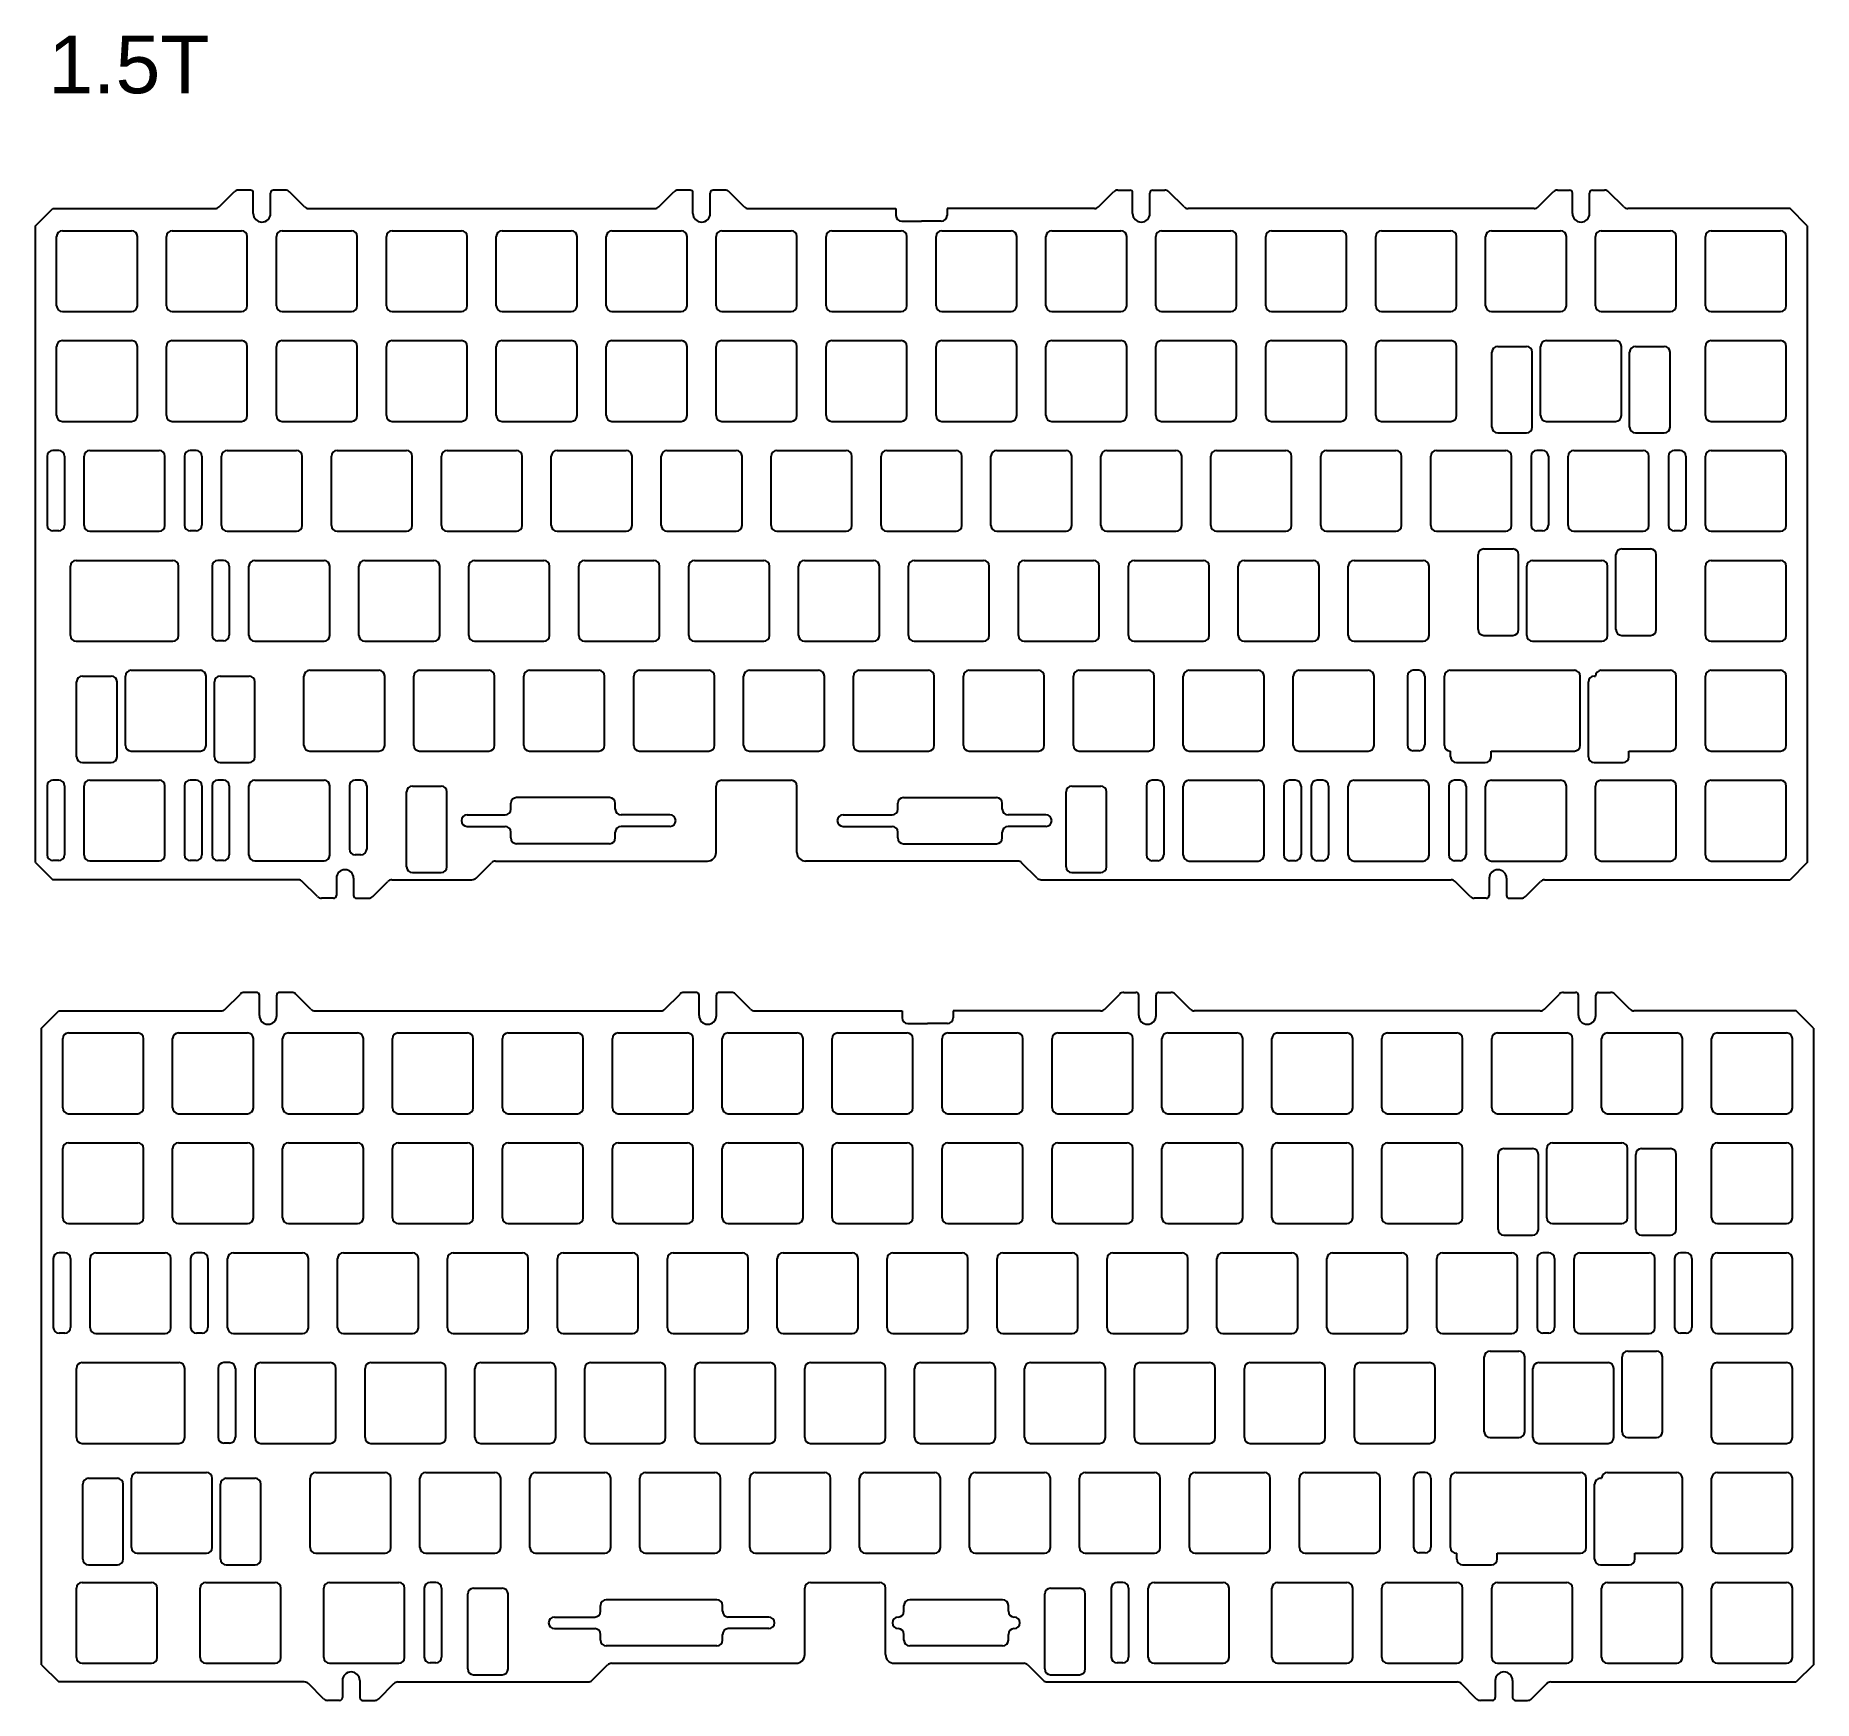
# Model space of a CAD drawing. Header units: millimetres. Extents: x 417 to 725, y 108 to 397.
import ezdxf

# ---------------------------------------------------------------- set-up
doc = ezdxf.new("R2010")
doc.units = ezdxf.units.MM
doc.linetypes.add('CENTER', pattern=[2, 1.25, -0.25, 0.25, -0.25])
doc.layers.add('보강판1.5t', color=150, linetype='Continuous')
doc.styles.get("Standard").update_dxf_attribs({"font": 'arial.ttf'})

# ---------------------------------------------------------------- blocks, each defined once
blk = doc.blocks.new('스위치 구멍')
at = {"layer": '보강판1.5t'}
for p, q in [((1, 0.5), (13, 0.5)), ((0, -12.5), (0, -0.5)), ((14, -12.5), (14, -0.5)), ((1, -13.5), (13, -13.5))]:
    blk.add_line(p, q, dxfattribs=at)
for centre, start, end in [((1, -0.5), 90, 180), ((13, -0.5), 0, 90), ((1, -12.5), 180, 270), ((13, -12.5), 270, 0)]:
    blk.add_arc(centre, 1, start, end, dxfattribs=at)
blk = doc.blocks.new('스테빌 구멍')
at = {"layer": '보강판1.5t'}
for p, q in [((1, 0.5), (6, 0.5)), ((0, -13.5), (0, -0.5)), ((7, -13.5), (7, -0.5)), ((1, -14.5), (6, -14.5))]:
    blk.add_line(p, q, dxfattribs=at)
for centre, start, end in [((1, -0.5), 90, 180), ((6, -0.5), 360, 90), ((1, -13.5), 180, 270), ((6, -13.5), 270, 360)]:
    blk.add_arc(centre, 1, start, end, dxfattribs=at)
blk = doc.blocks.new('switch hole')
for p, q in [((1, 0), (13, 0)), ((0, -13), (0, -1)), ((14, -13), (14, -1)), ((1, -14), (13, -14))]:
    blk.add_line(p, q)
for centre, start, end in [((1, -1), 90, 180), ((13, -1), 0, 90), ((1, -13), 180, 270), ((13, -13), 270, 0)]:
    blk.add_arc(centre, 1, start, end)

msp = doc.modelspace()

# ---------------------------------------------------------------- linework, layer by layer
at = {"layer": '보강판1.5t'}
for p, q in [((449.12, 367.34), (451.73, 369.95)), ((454.53, 370.25), (452.44, 370.25)), ((455.03, 366.22), (455.03, 369.75)), ((458.03, 366.22), (458.03, 369.75)), ((460.61, 370.25), (458.53, 370.25)), ((463.93, 367.34), (461.32, 369.95)), ((525.32, 367.34), (527.93, 369.95)), ((530.73, 370.25), (528.64, 370.25)), ((531.23, 366.22), (531.23, 369.75)), ((534.23, 366.22), (534.23, 369.75)), ((536.81, 370.25), (534.73, 370.25)), ((540.13, 367.34), (537.52, 369.95)), ((601.52, 367.34), (604.13, 369.95)), ((604.84, 370.25), (606.93, 370.25)), ((607.43, 366.22), (607.43, 369.75)), ((610.43, 366.22), (610.43, 369.75)), ((610.93, 370.25), (613.01, 370.25)), ((616.33, 367.34), (613.72, 369.95)), ((677.72, 367.34), (680.33, 369.95)), ((681.04, 370.25), (683.13, 370.25)), ((683.63, 366.22), (683.63, 369.75)), ((686.63, 366.22), (686.63, 369.75)), ((687.13, 370.25), (689.21, 370.25)), ((692.53, 367.34), (689.92, 369.95)), ((417.3, 364.05), (420.3, 367.05)), ((420.3, 367.05), (448.41, 367.05)), ((464.64, 367.05), (524.61, 367.05)), ((540.84, 367.05), (566.4, 367.05)), ((566.4, 367.05), (566.4, 365.85)), ((575.26, 367.05), (575.26, 365.85)), ((600.81, 367.05), (575.26, 367.05)), ((677.01, 367.05), (617.04, 367.05)), ((721.35, 367.05), (693.24, 367.05)), ((724.35, 364.05), (721.35, 367.05)), ((417.3, 253.72), (417.3, 364.05)), ((567.4, 364.85), (570.83, 364.85)), ((574.26, 364.85), (570.83, 364.85)), ((724.35, 364.05), (724.35, 253.72)), ((419.31, 324.12), (419.31, 312.18)), ((421.31, 325.12), (420.31, 325.12)), ((422.31, 324.12), (422.31, 312.18)), ((443.12, 324.12), (443.12, 312.18)), ((445.12, 325.12), (444.12, 325.12)), ((446.12, 324.12), (446.12, 312.18)), ((676.48, 324.12), (676.48, 312.18)), ((678.48, 325.12), (677.48, 325.12)), ((679.48, 324.12), (679.48, 312.18)), ((700.3, 324.12), (700.3, 312.18)), ((702.3, 325.12), (701.3, 325.12)), ((703.3, 324.12), (703.3, 312.18)), ((417.3, 320.12), (417.3, 320.12)), ((421.31, 311.18), (420.31, 311.18)), ((445.12, 311.18), (444.12, 311.18)), ((678.48, 311.18), (677.48, 311.18)), ((702.3, 311.18), (701.3, 311.18)), ((423.33, 293.07), (423.33, 305.07)), ((424.33, 306.07), (441.1, 306.07)), ((442.1, 293.07), (442.1, 305.07)), ((447.88, 305.07), (447.88, 293.13)), ((449.88, 306.07), (448.88, 306.07)), ((450.88, 305.07), (450.88, 293.13)), ((424.33, 292.07), (441.1, 292.07)), ((449.88, 292.13), (448.88, 292.13)), ((657.05, 287.02), (656.05, 287.02)), ((662.46, 287.02), (683.98, 287.02)), ((688.65, 287.02), (700.65, 287.02)), ((655.05, 286.02), (655.05, 274.08)), ((658.05, 286.02), (658.05, 274.08)), ((661.46, 274.02), (661.46, 286.02)), ((684.98, 274.02), (684.98, 286.02)), ((686.42, 272.02), (686.42, 285.02)), ((687.42, 286.02), (687.65, 286.02)), ((701.65, 274.02), (701.65, 286.02)), ((657.05, 273.08), (656.05, 273.08)), ((662.46, 273.02), (662.54, 273.02)), ((662.54, 272.02), (662.54, 273.02)), ((669.54, 273.02), (683.98, 273.02)), ((669.54, 272.02), (669.54, 273.02)), ((693.42, 273.02), (700.65, 273.02)), ((693.42, 272.02), (693.42, 273.02)), ((663.54, 271.02), (668.54, 271.02)), ((687.42, 271.02), (692.42, 271.02)), ((419.31, 266.99), (419.31, 255.05)), ((421.31, 267.99), (420.31, 267.99)), ((422.31, 266.99), (422.31, 255.05)), ((443.12, 266.99), (443.12, 255.05)), ((445.12, 267.99), (444.12, 267.99)), ((446.12, 266.99), (446.12, 255.05)), ((447.88, 266.99), (447.88, 255.05)), ((449.88, 267.99), (448.88, 267.99)), ((450.88, 266.99), (450.88, 255.05)), ((471.7, 266.99), (471.7, 256.05)), ((473.7, 267.99), (472.7, 267.99)), ((474.7, 266.99), (474.7, 256.05)), ((535.25, 255.47), (535.25, 266.97)), ((536.25, 267.97), (548.25, 267.97)), ((549.25, 255.47), (549.25, 266.97)), ((609.81, 266.97), (609.81, 255.03)), ((611.81, 267.97), (610.81, 267.97)), ((612.81, 266.97), (612.81, 255.03)), ((633.62, 266.97), (633.62, 255.03)), ((635.62, 267.97), (634.62, 267.97)), ((636.62, 266.97), (636.62, 255.03)), ((638.38, 266.97), (638.38, 255.03)), ((640.38, 267.97), (639.38, 267.97)), ((641.38, 266.97), (641.38, 255.03)), ((662.2, 266.97), (662.2, 255.03)), ((664.2, 267.97), (663.2, 267.97)), ((665.2, 266.97), (665.2, 255.03)), ((492.1, 261.97), (498.67, 261.97)), ((499.67, 262.97), (499.67, 263.97)), ((516.77, 264.97), (500.67, 264.97)), ((517.77, 262.97), (517.77, 263.97)), ((527.25, 261.97), (518.77, 261.97)), ((557.25, 261.97), (565.73, 261.97)), ((566.73, 262.97), (566.73, 263.97)), ((567.73, 264.97), (583.83, 264.97)), ((584.83, 262.97), (584.83, 263.97)), ((592.4, 261.97), (585.83, 261.97)), ((492.1, 259.97), (498.67, 259.97)), ((499.67, 257.97), (499.67, 258.97)), ((517.77, 257.97), (517.77, 258.97)), ((527.25, 259.97), (518.77, 259.97)), ((557.25, 259.97), (565.73, 259.97)), ((566.73, 257.97), (566.73, 258.97)), ((584.83, 257.97), (584.83, 258.97)), ((592.4, 259.97), (585.83, 259.97)), ((516.77, 256.97), (500.67, 256.97)), ((567.73, 256.97), (583.83, 256.97)), ((417.3, 253.72), (420.3, 250.72)), ((421.31, 254.05), (420.31, 254.05)), ((445.12, 254.05), (444.12, 254.05)), ((449.88, 254.05), (448.88, 254.05)), ((473.7, 255.05), (472.7, 255.05)), ((493.64, 251.01), (496.31, 253.68)), ((497.02, 253.97), (533.75, 253.97)), ((587.49, 253.97), (550.75, 253.97)), ((590.86, 251.01), (588.19, 253.68)), ((611.81, 254.03), (610.81, 254.03)), ((635.62, 254.03), (634.62, 254.03)), ((640.38, 254.03), (639.38, 254.03)), ((664.2, 254.03), (663.2, 254.03)), ((724.35, 253.72), (721.35, 250.72)), ((462.82, 250.72), (420.3, 250.72)), ((466.14, 247.81), (463.53, 250.42)), ((469.43, 250.97), (469.43, 248.02)), ((472.43, 250.97), (472.43, 248.02)), ((475.73, 247.81), (478.34, 250.42)), ((479.05, 250.72), (492.93, 250.72)), ((591.57, 250.72), (662.61, 250.72)), ((665.93, 247.81), (663.31, 250.42)), ((669.22, 250.97), (669.22, 248.02)), ((672.22, 250.97), (672.22, 248.02)), ((675.51, 247.81), (678.13, 250.42)), ((678.83, 250.72), (721.35, 250.72)), ((468.93, 247.52), (466.85, 247.52)), ((472.93, 247.52), (475.02, 247.52)), ((668.72, 247.52), (666.63, 247.52)), ((672.72, 247.52), (674.81, 247.52)), ((455.59, 231.21), (453.5, 231.21)), ((461.67, 231.21), (459.59, 231.21)), ((531.79, 231.21), (529.7, 231.21)), ((537.87, 231.21), (535.79, 231.21)), ((605.9, 231.21), (607.99, 231.21)), ((611.99, 231.21), (614.07, 231.21)), ((682.1, 231.21), (684.19, 231.21)), ((688.19, 231.21), (690.27, 231.21)), ((418.36, 225.01), (421.36, 228.01)), ((421.36, 228.01), (449.47, 228.01)), ((450.18, 228.3), (452.79, 230.92)), ((456.09, 227.18), (456.09, 230.71)), ((459.09, 227.18), (459.09, 230.71)), ((464.99, 228.3), (462.38, 230.92)), ((465.7, 228.01), (525.67, 228.01)), ((526.38, 228.3), (528.99, 230.92)), ((532.29, 227.18), (532.29, 230.71)), ((535.29, 227.18), (535.29, 230.71)), ((541.19, 228.3), (538.58, 230.92)), ((541.9, 228.01), (567.46, 228.01)), ((567.46, 228.01), (567.46, 226.81)), ((576.32, 228.01), (576.32, 226.81)), ((601.87, 228.01), (576.32, 228.01)), ((602.58, 228.3), (605.19, 230.92)), ((608.49, 227.18), (608.49, 230.71)), ((611.49, 227.18), (611.49, 230.71)), ((617.39, 228.3), (614.78, 230.92)), ((678.07, 228.01), (618.1, 228.01)), ((678.78, 228.3), (681.39, 230.92)), ((684.69, 227.18), (684.69, 230.71)), ((687.69, 227.18), (687.69, 230.71)), ((693.59, 228.3), (690.98, 230.92)), ((722.41, 228.01), (694.3, 228.01)), ((725.41, 225.01), (722.41, 228.01)), ((418.36, 114.68), (418.36, 225.01)), ((568.46, 225.81), (571.89, 225.81)), ((575.32, 225.81), (571.89, 225.81)), ((725.41, 225.01), (725.41, 114.68)), ((420.37, 185.08), (420.37, 173.14)), ((422.37, 186.08), (421.37, 186.08)), ((423.37, 185.08), (423.37, 173.14)), ((444.18, 185.08), (444.18, 173.14)), ((446.18, 186.08), (445.18, 186.08)), ((447.18, 185.08), (447.18, 173.14)), ((677.54, 185.08), (677.54, 173.14)), ((679.54, 186.08), (678.54, 186.08)), ((680.54, 185.08), (680.54, 173.14)), ((701.36, 185.08), (701.36, 173.14)), ((703.36, 186.08), (702.36, 186.08)), ((704.36, 185.08), (704.36, 173.14)), ((418.36, 181.08), (418.36, 181.08)), ((422.37, 172.14), (421.37, 172.14)), ((446.18, 172.14), (445.18, 172.14)), ((679.54, 172.14), (678.54, 172.14)), ((703.36, 172.14), (702.36, 172.14)), ((425.39, 167.03), (442.16, 167.03)), ((450.94, 167.03), (449.94, 167.03)), ((424.39, 154.03), (424.39, 166.03)), ((443.16, 154.03), (443.16, 166.03)), ((448.94, 166.03), (448.94, 154.09)), ((451.94, 166.03), (451.94, 154.09)), ((425.39, 153.03), (442.16, 153.03)), ((450.94, 153.09), (449.94, 153.09)), ((658.11, 147.98), (657.11, 147.98)), ((663.52, 147.98), (685.04, 147.98)), ((689.71, 147.98), (701.71, 147.98)), ((656.11, 146.98), (656.11, 135.04)), ((659.11, 146.98), (659.11, 135.04)), ((662.52, 134.98), (662.52, 146.98)), ((686.04, 134.98), (686.04, 146.98)), ((687.48, 132.98), (687.48, 145.98)), ((688.48, 146.98), (688.71, 146.98)), ((702.71, 134.98), (702.71, 146.98)), ((658.11, 134.04), (657.11, 134.04)), ((663.52, 133.98), (663.61, 133.98)), ((663.61, 132.98), (663.61, 133.98)), ((670.61, 133.98), (685.04, 133.98)), ((670.61, 132.98), (670.61, 133.98)), ((694.48, 133.98), (701.71, 133.98)), ((694.48, 132.98), (694.48, 133.98)), ((664.61, 131.98), (669.61, 131.98)), ((688.48, 131.98), (693.48, 131.98)), ((484.66, 127.93), (484.66, 115.99)), ((486.66, 128.93), (485.66, 128.93)), ((487.66, 127.93), (487.66, 115.99)), ((550.6, 116.43), (550.6, 127.93)), ((551.6, 128.93), (563.6, 128.93)), ((564.6, 116.43), (564.6, 127.93)), ((603.72, 127.93), (603.72, 115.99)), ((605.72, 128.93), (604.72, 128.93)), ((606.72, 127.93), (606.72, 115.99)), ((515.21, 123.93), (515.21, 124.93)), ((535.36, 125.93), (516.21, 125.93)), ((536.36, 123.93), (536.36, 124.93)), ((567.79, 123.93), (567.79, 124.93)), ((584.89, 125.93), (568.79, 125.93)), ((585.89, 123.93), (585.89, 124.93)), ((507.21, 122.93), (514.21, 122.93)), ((507.21, 120.93), (514.21, 120.93)), ((544.36, 122.93), (537.36, 122.93)), ((544.36, 120.93), (537.36, 120.93)), ((515.21, 118.93), (515.21, 119.93)), ((535.36, 117.93), (516.21, 117.93)), ((536.36, 118.93), (536.36, 119.93)), ((567.79, 118.93), (567.79, 119.93)), ((584.89, 117.93), (568.79, 117.93)), ((585.89, 118.93), (585.89, 119.93)), ((418.36, 114.68), (421.36, 111.68)), ((486.66, 114.99), (485.66, 114.99)), ((513.75, 111.97), (516.42, 114.64)), ((517.13, 114.93), (549.1, 114.93)), ((566.1, 114.93), (588.55, 114.93)), ((589.25, 114.64), (591.92, 111.97)), ((605.72, 114.99), (604.72, 114.99)), ((725.41, 114.68), (722.41, 111.68)), ((463.88, 111.68), (421.36, 111.68)), ((467.2, 108.77), (464.59, 111.39)), ((470.49, 111.93), (470.49, 108.98)), ((473.49, 111.93), (473.49, 108.98)), ((476.79, 108.77), (479.4, 111.39)), ((480.11, 111.68), (513.04, 111.68)), ((592.63, 111.68), (663.67, 111.68)), ((666.99, 108.77), (664.37, 111.39)), ((670.28, 111.93), (670.28, 108.98)), ((673.28, 111.93), (673.28, 108.98)), ((676.57, 108.77), (679.19, 111.39)), ((679.89, 111.68), (722.41, 111.68)), ((469.99, 108.48), (467.91, 108.48)), ((473.99, 108.48), (476.08, 108.48)), ((669.78, 108.48), (667.69, 108.48)), ((673.78, 108.48), (675.87, 108.48))]:
    msp.add_line(p, q, dxfattribs=at)
for centre, radius, start, end in [((452.44, 369.25), 1, 90, 135), ((454.53, 369.75), 0.5, 360, 90), ((458.53, 369.75), 0.5, 90, 180), ((460.61, 369.25), 1, 45, 90), ((528.64, 369.25), 1, 90, 135), ((530.73, 369.75), 0.5, 360, 90), ((534.73, 369.75), 0.5, 90, 180), ((536.81, 369.25), 1, 45, 90), ((604.84, 369.25), 1, 90, 135), ((606.93, 369.75), 0.5, 0, 90), ((610.93, 369.75), 0.5, 90, 180), ((613.01, 369.25), 1, 45, 90), ((681.04, 369.25), 1, 90, 135), ((683.13, 369.75), 0.5, 360, 90), ((687.13, 369.75), 0.5, 90, 180), ((689.21, 369.25), 1, 45, 90), ((448.41, 368.05), 1, 270, 315), ((464.64, 368.05), 1, 225, 270), ((524.61, 368.05), 1, 270, 315), ((540.84, 368.05), 1, 225, 270), ((600.81, 368.05), 1, 270, 315), ((617.04, 368.05), 1, 225, 270), ((677.01, 368.05), 1, 270, 315), ((693.24, 368.05), 1, 225, 270), ((456.53, 366.22), 1.5, 180, 0), ((532.73, 366.22), 1.5, 180, 0), ((567.4, 365.85), 1, 180, 270), ((574.26, 365.85), 1, 270, 0), ((608.93, 366.22), 1.5, 180, 0), ((685.13, 366.22), 1.5, 180, 0), ((420.31, 324.12), 1, 90, 180), ((421.31, 324.12), 1, 0, 90), ((444.12, 324.12), 1, 90, 180), ((445.12, 324.12), 1, 0, 90), ((677.48, 324.12), 1, 90, 180), ((678.48, 324.12), 1, 0, 90), ((701.3, 324.12), 1, 90, 180), ((702.3, 324.12), 1, 0, 90), ((420.31, 312.18), 1, 180, 270), ((421.31, 312.18), 1, 270, 360), ((444.12, 312.18), 1, 180, 270), ((445.12, 312.18), 1, 270, 360), ((677.48, 312.18), 1, 180, 270), ((678.48, 312.18), 1, 270, 360), ((701.3, 312.18), 1, 180, 270), ((702.3, 312.18), 1, 270, 360), ((424.33, 305.07), 1, 90, 180), ((441.1, 305.07), 1, 0, 90), ((448.88, 305.07), 1, 90, 180), ((449.88, 305.07), 1, 0, 90), ((424.33, 293.07), 1, 180, 270), ((441.1, 293.07), 1, 270, 0), ((448.88, 293.13), 1, 180, 270), ((449.88, 293.13), 1, 270, 360), ((656.05, 286.02), 1, 90, 180), ((657.05, 286.02), 1, 0, 90), ((662.46, 286.02), 1, 90, 180), ((683.98, 286.02), 1, 0, 90), ((688.65, 286.02), 1, 90, 180), ((700.65, 286.02), 1, 0, 90), ((687.42, 285.02), 1, 90, 180), ((656.05, 274.08), 1, 180, 270), ((657.05, 274.08), 1, 270, 360), ((662.46, 274.02), 1, 180, 270), ((663.54, 272.02), 1, 180, 270), ((668.54, 272.02), 1, 270, 360), ((683.98, 274.02), 1, 270, 0), ((687.42, 272.02), 1, 180, 270), ((692.42, 272.02), 1, 270, 360), ((700.65, 274.02), 1, 270, 0), ((420.31, 266.99), 1, 90, 180), ((421.31, 266.99), 1, 0, 90), ((444.12, 266.99), 1, 90, 180), ((445.12, 266.99), 1, 0, 90), ((448.88, 266.99), 1, 90, 180), ((449.88, 266.99), 1, 0, 90), ((472.7, 266.99), 1, 90, 180), ((473.7, 266.99), 1, 0, 90), ((536.25, 266.97), 1, 90, 180), ((548.25, 266.97), 1, 0, 90), ((610.81, 266.97), 1, 90, 180), ((611.81, 266.97), 1, 0, 90), ((634.62, 266.97), 1, 90, 180), ((635.62, 266.97), 1, 0, 90), ((639.38, 266.97), 1, 90, 180), ((640.38, 266.97), 1, 0, 90), ((663.2, 266.97), 1, 90, 180), ((664.2, 266.97), 1, 0, 90), ((492.1, 260.97), 1, 90, 180), ((498.67, 262.97), 1, 270, 0), ((500.67, 263.97), 1, 90, 180), ((516.77, 263.97), 1, 360, 90), ((518.77, 262.97), 1, 180, 270), ((527.25, 260.97), 1, 0, 90), ((557.25, 260.97), 1, 90, 180), ((565.73, 262.97), 1, 270, 0), ((567.73, 263.97), 1, 90, 180), ((583.83, 263.97), 1, 0, 90), ((585.83, 262.97), 1, 180, 270), ((592.4, 260.97), 1, 0, 90), ((492.1, 260.97), 1, 180, 270), ((498.67, 258.97), 1, 0, 90), ((518.77, 258.97), 1, 90, 180), ((527.25, 260.97), 1, 270, 0), ((557.25, 260.97), 1, 180, 270), ((565.73, 258.97), 1, 0, 90), ((585.83, 258.97), 1, 90, 180), ((592.4, 260.97), 1, 270, 0), ((472.7, 256.05), 1, 180, 270), ((473.7, 256.05), 1, 270, 360), ((500.67, 257.97), 1, 180, 270), ((516.77, 257.97), 1, 270, 0), ((567.73, 257.97), 1, 180, 270), ((583.83, 257.97), 1, 270, 0), ((420.31, 255.05), 1, 180, 270), ((421.31, 255.05), 1, 270, 360), ((444.12, 255.05), 1, 180, 270), ((445.12, 255.05), 1, 270, 360), ((448.88, 255.05), 1, 180, 270), ((449.88, 255.05), 1, 270, 360), ((497.02, 252.97), 1, 90, 135), ((533.75, 255.47), 1.5, 270, 360), ((550.75, 255.47), 1.5, 180, 270), ((587.49, 252.97), 1, 45, 90), ((610.81, 255.03), 1, 180, 270), ((611.81, 255.03), 1, 270, 360), ((634.62, 255.03), 1, 180, 270), ((635.62, 255.03), 1, 270, 360), ((639.38, 255.03), 1, 180, 270), ((640.38, 255.03), 1, 270, 360), ((663.2, 255.03), 1, 180, 270), ((664.2, 255.03), 1, 270, 360), ((462.82, 249.72), 1, 45, 90), ((470.93, 250.97), 1.5, 0, 180), ((479.05, 249.72), 1, 90, 135), ((492.93, 251.72), 1, 270, 315), ((591.57, 251.72), 1, 225, 270), ((662.61, 249.72), 1, 45, 90), ((670.72, 250.97), 1.5, 0, 180), ((678.83, 249.72), 1, 90, 135), ((466.85, 248.52), 1, 225, 270), ((468.93, 248.02), 0.5, 270, 0), ((472.93, 248.02), 0.5, 180, 270), ((475.02, 248.52), 1, 270, 315), ((666.63, 248.52), 1, 225, 270), ((668.72, 248.02), 0.5, 270, 0), ((672.72, 248.02), 0.5, 180, 270), ((674.81, 248.52), 1, 270, 315), ((453.5, 230.21), 1, 90, 135), ((455.59, 230.71), 0.5, 360, 90), ((459.59, 230.71), 0.5, 90, 180), ((461.67, 230.21), 1, 45, 90), ((529.7, 230.21), 1, 90, 135), ((531.79, 230.71), 0.5, 360, 90), ((535.79, 230.71), 0.5, 90, 180), ((537.87, 230.21), 1, 45, 90), ((605.9, 230.21), 1, 90, 135), ((607.99, 230.71), 0.5, 0, 90), ((611.99, 230.71), 0.5, 90, 180), ((614.07, 230.21), 1, 45, 90), ((682.1, 230.21), 1, 90, 135), ((684.19, 230.71), 0.5, 360, 90), ((688.19, 230.71), 0.5, 90, 180), ((690.27, 230.21), 1, 45, 90), ((449.47, 229.01), 1, 270, 315), ((465.7, 229.01), 1, 225, 270), ((525.67, 229.01), 1, 270, 315), ((541.9, 229.01), 1, 225, 270), ((601.87, 229.01), 1, 270, 315), ((618.1, 229.01), 1, 225, 270), ((678.07, 229.01), 1, 270, 315), ((694.3, 229.01), 1, 225, 270), ((457.59, 227.18), 1.5, 180, 0), ((533.79, 227.18), 1.5, 180, 0), ((568.46, 226.81), 1, 180, 270), ((575.32, 226.81), 1, 270, 0), ((609.99, 227.18), 1.5, 180, 0), ((686.19, 227.18), 1.5, 180, 0), ((421.37, 185.08), 1, 90, 180), ((422.37, 185.08), 1, 0, 90), ((445.18, 185.08), 1, 90, 180), ((446.18, 185.08), 1, 0, 90), ((678.54, 185.08), 1, 90, 180), ((679.54, 185.08), 1, 0, 90), ((702.36, 185.08), 1, 90, 180), ((703.36, 185.08), 1, 0, 90), ((421.37, 173.14), 1, 180, 270), ((422.37, 173.14), 1, 270, 360), ((445.18, 173.14), 1, 180, 270), ((446.18, 173.14), 1, 270, 360), ((678.54, 173.14), 1, 180, 270), ((679.54, 173.14), 1, 270, 360), ((702.36, 173.14), 1, 180, 270), ((703.36, 173.14), 1, 270, 360), ((425.39, 166.03), 1, 90, 180), ((442.16, 166.03), 1, 0, 90), ((449.94, 166.03), 1, 90, 180), ((450.94, 166.03), 1, 0, 90), ((449.94, 154.09), 1, 180, 270), ((450.94, 154.09), 1, 270, 360), ((425.39, 154.03), 1, 180, 270), ((442.16, 154.03), 1, 270, 0), ((657.11, 146.98), 1, 90, 180), ((658.11, 146.98), 1, 0, 90), ((663.52, 146.98), 1, 90, 180), ((685.04, 146.98), 1, 0, 90), ((689.71, 146.98), 1, 90, 180), ((701.71, 146.98), 1, 0, 90), ((688.48, 145.98), 1, 90, 180), ((657.11, 135.04), 1, 180, 270), ((658.11, 135.04), 1, 270, 360), ((663.52, 134.98), 1, 180, 270), ((664.61, 132.98), 1, 180, 270), ((669.61, 132.98), 1, 270, 360), ((685.04, 134.98), 1, 270, 0), ((688.48, 132.98), 1, 180, 270), ((693.48, 132.98), 1, 270, 360), ((701.71, 134.98), 1, 270, 0), ((485.66, 127.93), 1, 90, 180), ((486.66, 127.93), 1, 0, 90), ((551.6, 127.93), 1, 90, 180), ((563.6, 127.93), 1, 0, 90), ((604.72, 127.93), 1, 90, 180), ((605.72, 127.93), 1, 0, 90), ((514.21, 123.93), 1, 270, 0), ((516.21, 124.93), 1, 90, 180), ((535.36, 124.93), 1, 360, 90), ((537.36, 123.93), 1, 180, 270), ((566.79, 123.93), 1, 270, 0), ((568.79, 124.93), 1, 90, 180), ((584.89, 124.93), 1, 360, 90), ((586.89, 123.93), 1, 180, 270), ((507.21, 121.93), 1, 90, 180), ((507.21, 121.93), 1, 180, 270), ((514.21, 119.93), 1, 0, 90), ((537.36, 119.93), 1, 90, 180), ((544.36, 121.93), 1, 0, 90), ((544.36, 121.93), 1, 270, 0), ((566.79, 121.93), 1, 90, 180), ((566.79, 121.93), 1, 180, 270), ((566.79, 119.93), 1, 0, 90), ((586.89, 119.93), 1, 90, 180), ((586.89, 121.93), 1, 0, 90), ((586.89, 121.93), 1, 270, 0), ((516.21, 118.93), 1, 180, 270), ((535.36, 118.93), 1, 270, 0), ((568.79, 118.93), 1, 180, 270), ((584.89, 118.93), 1, 270, 0), ((485.66, 115.99), 1, 180, 270), ((486.66, 115.99), 1, 270, 360), ((517.13, 113.93), 1, 90, 135), ((549.1, 116.43), 1.5, 270, 360), ((566.1, 116.43), 1.5, 180, 270), ((588.55, 113.93), 1, 45, 90), ((604.72, 115.99), 1, 180, 270), ((605.72, 115.99), 1, 270, 360), ((463.88, 110.68), 1, 45, 90), ((471.99, 111.93), 1.5, 0, 180), ((480.11, 110.68), 1, 90, 135), ((513.04, 112.68), 1, 270, 315), ((592.63, 112.68), 1, 225, 270), ((663.67, 110.68), 1, 45, 90), ((671.78, 111.93), 1.5, 0, 180), ((679.89, 110.68), 1, 90, 135), ((467.91, 109.48), 1, 225, 270), ((469.99, 108.98), 0.5, 270, 0), ((473.99, 108.98), 0.5, 180, 270), ((476.08, 109.48), 1, 270, 315), ((667.69, 109.48), 1, 225, 270), ((669.78, 108.98), 0.5, 270, 0), ((673.78, 108.98), 0.5, 180, 270), ((675.87, 109.48), 1, 270, 315)]:
    msp.add_arc(centre, radius, start, end, dxfattribs=at)

# ---------------------------------------------------------------- block references
for name, p in [('스위치 구멍', (420.95, 362.72)), ('스위치 구멍', (440, 362.72)), ('스위치 구멍', (459.05, 362.72)), ('스위치 구멍', (478.1, 362.72)), ('스위치 구멍', (497.15, 362.72)), ('스위치 구멍', (516.2, 362.72)), ('스위치 구멍', (535.25, 362.72)), ('스위치 구멍', (554.3, 362.72)), ('스위치 구멍', (573.35, 362.72)), ('스위치 구멍', (592.4, 362.72)), ('스위치 구멍', (611.45, 362.72)), ('스위치 구멍', (630.5, 362.72)), ('스위치 구멍', (649.55, 362.72)), ('스위치 구멍', (668.6, 362.72)), ('스위치 구멍', (687.65, 362.72)), ('스위치 구멍', (706.7, 362.72)), ('스위치 구멍', (420.95, 343.67)), ('스위치 구멍', (440, 343.67)), ('스위치 구멍', (459.05, 343.67)), ('스위치 구멍', (478.1, 343.67)), ('스위치 구멍', (497.15, 343.67)), ('스위치 구멍', (516.2, 343.67)), ('스위치 구멍', (535.25, 343.67)), ('스위치 구멍', (554.3, 343.67)), ('스위치 구멍', (573.35, 343.67)), ('스위치 구멍', (592.4, 343.67)), ('스위치 구멍', (611.45, 343.67)), ('스위치 구멍', (630.5, 343.67)), ('스위치 구멍', (649.55, 343.67)), ('스위치 구멍', (678.13, 343.67)), ('스위치 구멍', (706.7, 343.67)), ('스위치 구멍', (425.71, 324.62)), ('스위치 구멍', (449.53, 324.62)), ('스위치 구멍', (468.58, 324.62)), ('스위치 구멍', (487.63, 324.62)), ('스위치 구멍', (506.68, 324.62)), ('스위치 구멍', (525.73, 324.62)), ('스위치 구멍', (544.78, 324.62)), ('스위치 구멍', (563.83, 324.62)), ('스위치 구멍', (582.88, 324.62)), ('스위치 구멍', (601.93, 324.62)), ('스위치 구멍', (620.98, 324.62)), ('스위치 구멍', (640.03, 324.62)), ('스위치 구멍', (659.08, 324.62)), ('스위치 구멍', (682.89, 324.62)), ('스위치 구멍', (706.7, 324.62)), ('스위치 구멍', (454.29, 305.57)), ('스위치 구멍', (473.34, 305.57)), ('스위치 구멍', (492.39, 305.57)), ('스위치 구멍', (511.44, 305.57)), ('스위치 구멍', (530.49, 305.57)), ('스위치 구멍', (549.54, 305.57)), ('스위치 구멍', (568.59, 305.57)), ('스위치 구멍', (587.64, 305.57)), ('스위치 구멍', (606.69, 305.57)), ('스위치 구멍', (625.74, 305.57)), ('스위치 구멍', (644.79, 305.57)), ('스위치 구멍', (675.75, 305.57)), ('스위치 구멍', (706.7, 305.57)), ('스위치 구멍', (432.86, 286.52)), ('스위치 구멍', (463.81, 286.52)), ('스위치 구멍', (482.86, 286.52)), ('스위치 구멍', (501.91, 286.52)), ('스위치 구멍', (520.96, 286.52)), ('스위치 구멍', (540.01, 286.52)), ('스위치 구멍', (559.06, 286.52)), ('스위치 구멍', (578.11, 286.52)), ('스위치 구멍', (597.16, 286.52)), ('스위치 구멍', (616.21, 286.52)), ('스위치 구멍', (635.26, 286.52)), ('스위치 구멍', (706.7, 286.52)), ('switch hole', (425.71, 267.99)), ('switch hole', (454.29, 267.99)), ('switch hole', (616.21, 267.97)), ('switch hole', (644.79, 267.97)), ('스위치 구멍', (668.6, 267.47)), ('스위치 구멍', (687.65, 267.47)), ('스위치 구멍', (706.7, 267.47)), ('스위치 구멍', (422.01, 223.68)), ('스위치 구멍', (441.06, 223.68)), ('스위치 구멍', (460.11, 223.68)), ('스위치 구멍', (479.16, 223.68)), ('스위치 구멍', (498.21, 223.68)), ('스위치 구멍', (517.26, 223.68)), ('스위치 구멍', (536.31, 223.68)), ('스위치 구멍', (555.36, 223.68)), ('스위치 구멍', (574.41, 223.68)), ('스위치 구멍', (593.46, 223.68)), ('스위치 구멍', (612.51, 223.68)), ('스위치 구멍', (631.56, 223.68)), ('스위치 구멍', (650.61, 223.68)), ('스위치 구멍', (669.66, 223.68)), ('스위치 구멍', (688.71, 223.68)), ('스위치 구멍', (707.76, 223.68)), ('스위치 구멍', (422.01, 204.63)), ('스위치 구멍', (441.06, 204.63)), ('스위치 구멍', (460.11, 204.63)), ('스위치 구멍', (479.16, 204.63)), ('스위치 구멍', (498.21, 204.63)), ('스위치 구멍', (517.26, 204.63)), ('스위치 구멍', (536.31, 204.63)), ('스위치 구멍', (555.36, 204.63)), ('스위치 구멍', (574.41, 204.63)), ('스위치 구멍', (593.46, 204.63)), ('스위치 구멍', (612.51, 204.63)), ('스위치 구멍', (631.56, 204.63)), ('스위치 구멍', (650.61, 204.63)), ('스위치 구멍', (679.19, 204.63)), ('스위치 구멍', (707.76, 204.63)), ('스위치 구멍', (426.77, 185.58)), ('스위치 구멍', (450.59, 185.58)), ('스위치 구멍', (469.64, 185.58)), ('스위치 구멍', (488.69, 185.58)), ('스위치 구멍', (507.74, 185.58)), ('스위치 구멍', (526.79, 185.58)), ('스위치 구멍', (545.84, 185.58)), ('스위치 구멍', (564.89, 185.58)), ('스위치 구멍', (583.94, 185.58)), ('스위치 구멍', (602.99, 185.58)), ('스위치 구멍', (622.04, 185.58)), ('스위치 구멍', (641.09, 185.58)), ('스위치 구멍', (660.14, 185.58)), ('스위치 구멍', (683.95, 185.58)), ('스위치 구멍', (707.76, 185.58)), ('스위치 구멍', (455.35, 166.53)), ('스위치 구멍', (474.4, 166.53)), ('스위치 구멍', (493.45, 166.53)), ('스위치 구멍', (512.5, 166.53)), ('스위치 구멍', (531.55, 166.53)), ('스위치 구멍', (550.6, 166.53)), ('스위치 구멍', (569.65, 166.53)), ('스위치 구멍', (588.7, 166.53)), ('스위치 구멍', (607.75, 166.53)), ('스위치 구멍', (626.8, 166.53)), ('스위치 구멍', (645.85, 166.53)), ('스위치 구멍', (676.81, 166.53)), ('스위치 구멍', (707.76, 166.53)), ('스위치 구멍', (433.92, 147.48)), ('스위치 구멍', (464.87, 147.48)), ('스위치 구멍', (483.92, 147.48)), ('스위치 구멍', (502.97, 147.48)), ('스위치 구멍', (522.02, 147.48)), ('스위치 구멍', (541.07, 147.48)), ('스위치 구멍', (560.12, 147.48)), ('스위치 구멍', (579.17, 147.48)), ('스위치 구멍', (598.22, 147.48)), ('스위치 구멍', (617.27, 147.48)), ('스위치 구멍', (636.32, 147.48)), ('스위치 구멍', (707.76, 147.48)), ('스위치 구멍', (424.39, 128.43)), ('스위치 구멍', (445.82, 128.43)), ('스위치 구멍', (467.26, 128.43)), ('스위치 구멍', (610.13, 128.43)), ('스위치 구멍', (631.56, 128.43)), ('스위치 구멍', (650.61, 128.43)), ('스위치 구멍', (669.66, 128.43)), ('스위치 구멍', (688.71, 128.43)), ('스위치 구멍', (707.76, 128.43))]:
    msp.add_blockref(name, p, dxfattribs=at)
at = {"layer": '보강판1.5t', "linetype": 'CENTER'}
for p in [(669.69, 342.67), (693.56, 342.67), (667.31, 307.57), (691.18, 307.57), (424.42, 285.52), (448.3, 285.52), (481.6, 266.47), (595.9, 266.47), (670.75, 203.63), (694.62, 203.63), (668.37, 168.53), (692.24, 168.53), (425.48, 146.48), (449.36, 146.48), (492.19, 127.43), (592.2, 127.43)]:
    msp.add_blockref('스테빌 구멍', p, dxfattribs=at)

# ---------------------------------------------------------------- texts
at = {"layer": '보강판1.5t', "insert": (419.51, 397.04), "char_height": 10, "attachment_point": 1}
msp.add_mtext_dynamic_manual_height_columns('1.5T', width=97.1197, gutter_width=12.5, heights=[0], dxfattribs=at)

doc.saveas('drawing.dxf')
